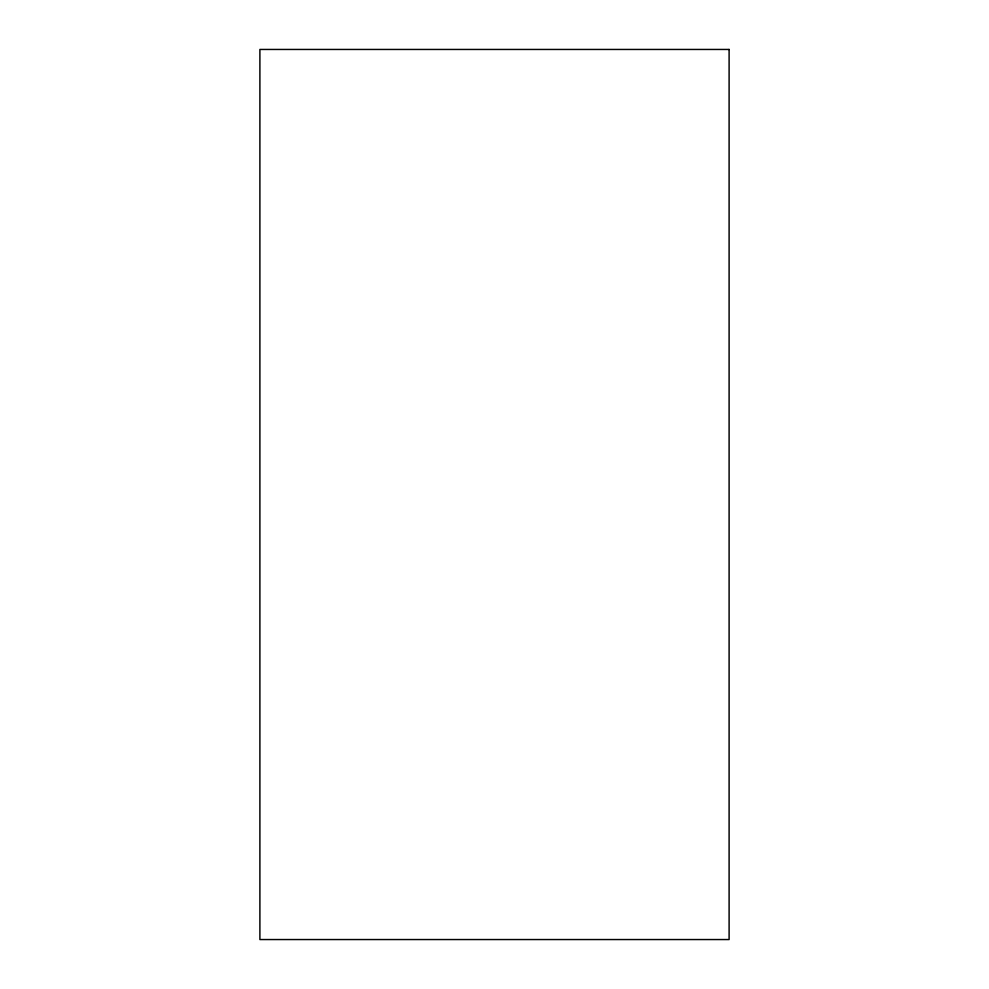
<?xml version="1.0" encoding="UTF-8"?>
<svg xmlns="http://www.w3.org/2000/svg" width="989" height="989" viewBox="0 0 989 989"><rect width="100%" height="100%" fill="white"/><g stroke="black" fill="none" stroke-linecap="round" stroke-linejoin="round"><path stroke-width="1.48" d="M729.103 49.45L259.897 49.45L259.897 939.55L729.103 939.55L729.103 49.45"/></g></svg>
